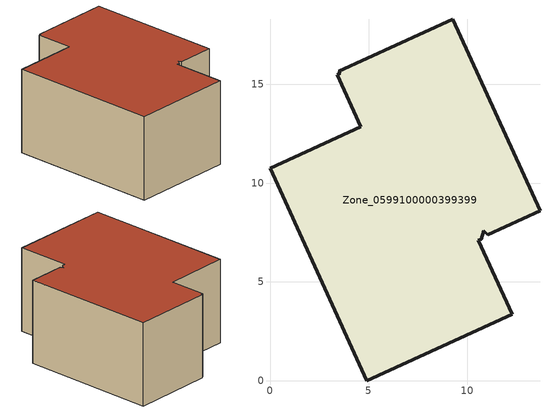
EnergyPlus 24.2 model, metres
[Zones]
Zone_0599100000399399
 floor ground (C_G): 9.26,18.29 13.68,8.61 11.02,7.38 10.83,7.58 10.71,7.17 10.56,7.09 12.26,3.35 4.9,0 0,10.76 4.59,12.87 3.4,15.49 3.56,15.56 3.49,15.67 z0
 wall outside (C_F): 4.9,0 12.26,3.35 10.56,7.09 10.71,7.17 10.83,7.58 11.02,7.38 13.68,8.61 9.26,18.29 3.49,15.67 3.56,15.56 3.4,15.49 4.59,12.87 0,10.76 4.9,0 z0:6.59
 roof outside (C_R): 10.83,7.58 11.02,7.38 13.68,8.61 9.26,18.29 3.49,15.67 3.56,15.56 3.4,15.49 4.59,12.87 0,10.76 4.9,0 12.26,3.35 10.56,7.09 10.71,7.17 z6.59
[BUILDING]
Pand.0599100000399399: North Axis=0; Terrain=City; Loads Convergence Tolerance Value=0.04; Temperature Convergence Tolerance Value=0.4; Solar Distribution=FullExterior; Maximum Number of Warmup Days=25; Minimum Number of Warmup Days=1
[Site:Location]
Rotterdam.The.Hague.AP_ZH_NLD Design_Conditions: Latitude=51.96; Longitude=4.45; Time Zone=1; Elevation=-4.5
[SITE:GROUNDTEMPERATURE:BUILDINGSURFACE]
18, 18, 18, 18, 18, 18, 18, 18, 18, 18, 18, 18
[MATERIAL] Thermal Absorptance=0.9; Solar Absorptance=0.7; Visible Absorptance=0.7
Name | Roughness | Thickness | Conductivity | Density | Specific Heat
G.D.1992-2005 | MediumSmooth | 0.15 | 0.06 | 540 | 1210
F.D.1992-2005 | Rough | 0.3 | 0.12 | 1920 | 840
R.D.1992-2005 | MediumRough | 0.2 | 0.08 | 1500 | 1000
[CONSTRUCTION]
C_G: G.D.1992-2005
C_F: F.D.1992-2005
C_R: R.D.1992-2005
[ZONE]
Zone_0599100000399399: Type=1; Multiplier=1; Ceiling Height=Autocalculate; Volume=Autocalculate; Floor Area=autocalculate; Part of Total Floor Area=Yes
[ZONEINFILTRATION:DESIGNFLOWRATE]
Infil_Zone_0599100000399399: Zone or ZoneList or Space or SpaceList=Zone_0599100000399399; Schedule=AlwaysOn; Design Flow Rate Calculation Method=Flow/Area; Flow Rate per Floor Area=0.0021; Constant Term Coefficient=1; Temperature Term Coefficient=0; Velocity Term Coefficient=0; Velocity Squared Term Coefficient=0
[HVACTEMPLATE:ZONE:IDEALLOADSAIRSYSTEM]
Zone_0599100000399399: Maximum Heating Supply Air Temperature=50; Minimum Cooling Supply Air Temperature=13; Maximum Heating Supply Air Humidity Ratio=0.0156; Minimum Cooling Supply Air Humidity Ratio=0.0077; Heating Limit=NoLimit; Cooling Limit=NoLimit; Dehumidification Control Type=ConstantSensibleHeatRatio; Cooling Sensible Heat Ratio=0.7; Dehumidification Setpoint=60; Humidification Control Type=None; Humidification Setpoint=30; Outdoor Air Method=None; Outdoor Air Flow Rate per Person=0.00944; Outdoor Air Flow Rate per Zone Floor Area=0; Outdoor Air Flow Rate per Zone=0; Demand Controlled Ventilation Type=None; Outdoor Air Economizer Type=NoEconomizer; Heat Recovery Type=None; Sensible Heat Recovery Effectiveness=0.7; Latent Heat Recovery Effectiveness=0.65
[ZONECONTROL:THERMOSTAT]
ThermostatControl_Zone_0599100000399399: Zone or ZoneList=Zone_0599100000399399; Control Type Schedule=DualSetpointControlType; Control 1=Thermostat_Zone_0599100000399399; Temperature Difference Between Cutout And Setpoint=0
[THERMOSTATSETPOINT:DUALSETPOINT]
Thermostat_Zone_0599100000399399: Heating Setpoint Temperature Schedule=HeatingSetpoint_Zone_0599100000399399; Cooling Setpoint Temperature Schedule=CoolingSetpoint_Zone_0599100000399399
[SCHEDULE:COMPACT]
HeatingSetpoint_Zone_0599100000399399: Through: 12/31, For: AllDays, Until: 24:00, 21
CoolingSetpoint_Zone_0599100000399399: Through: 12/31, For: AllDays, Until: 24:00, 24
DualSetpointControlType: Through: 12/31, For: AllDays, Until: 24:00, 4
AlwaysOn: Through: 12/31, For: AllDays, Until: 24:00, 1
